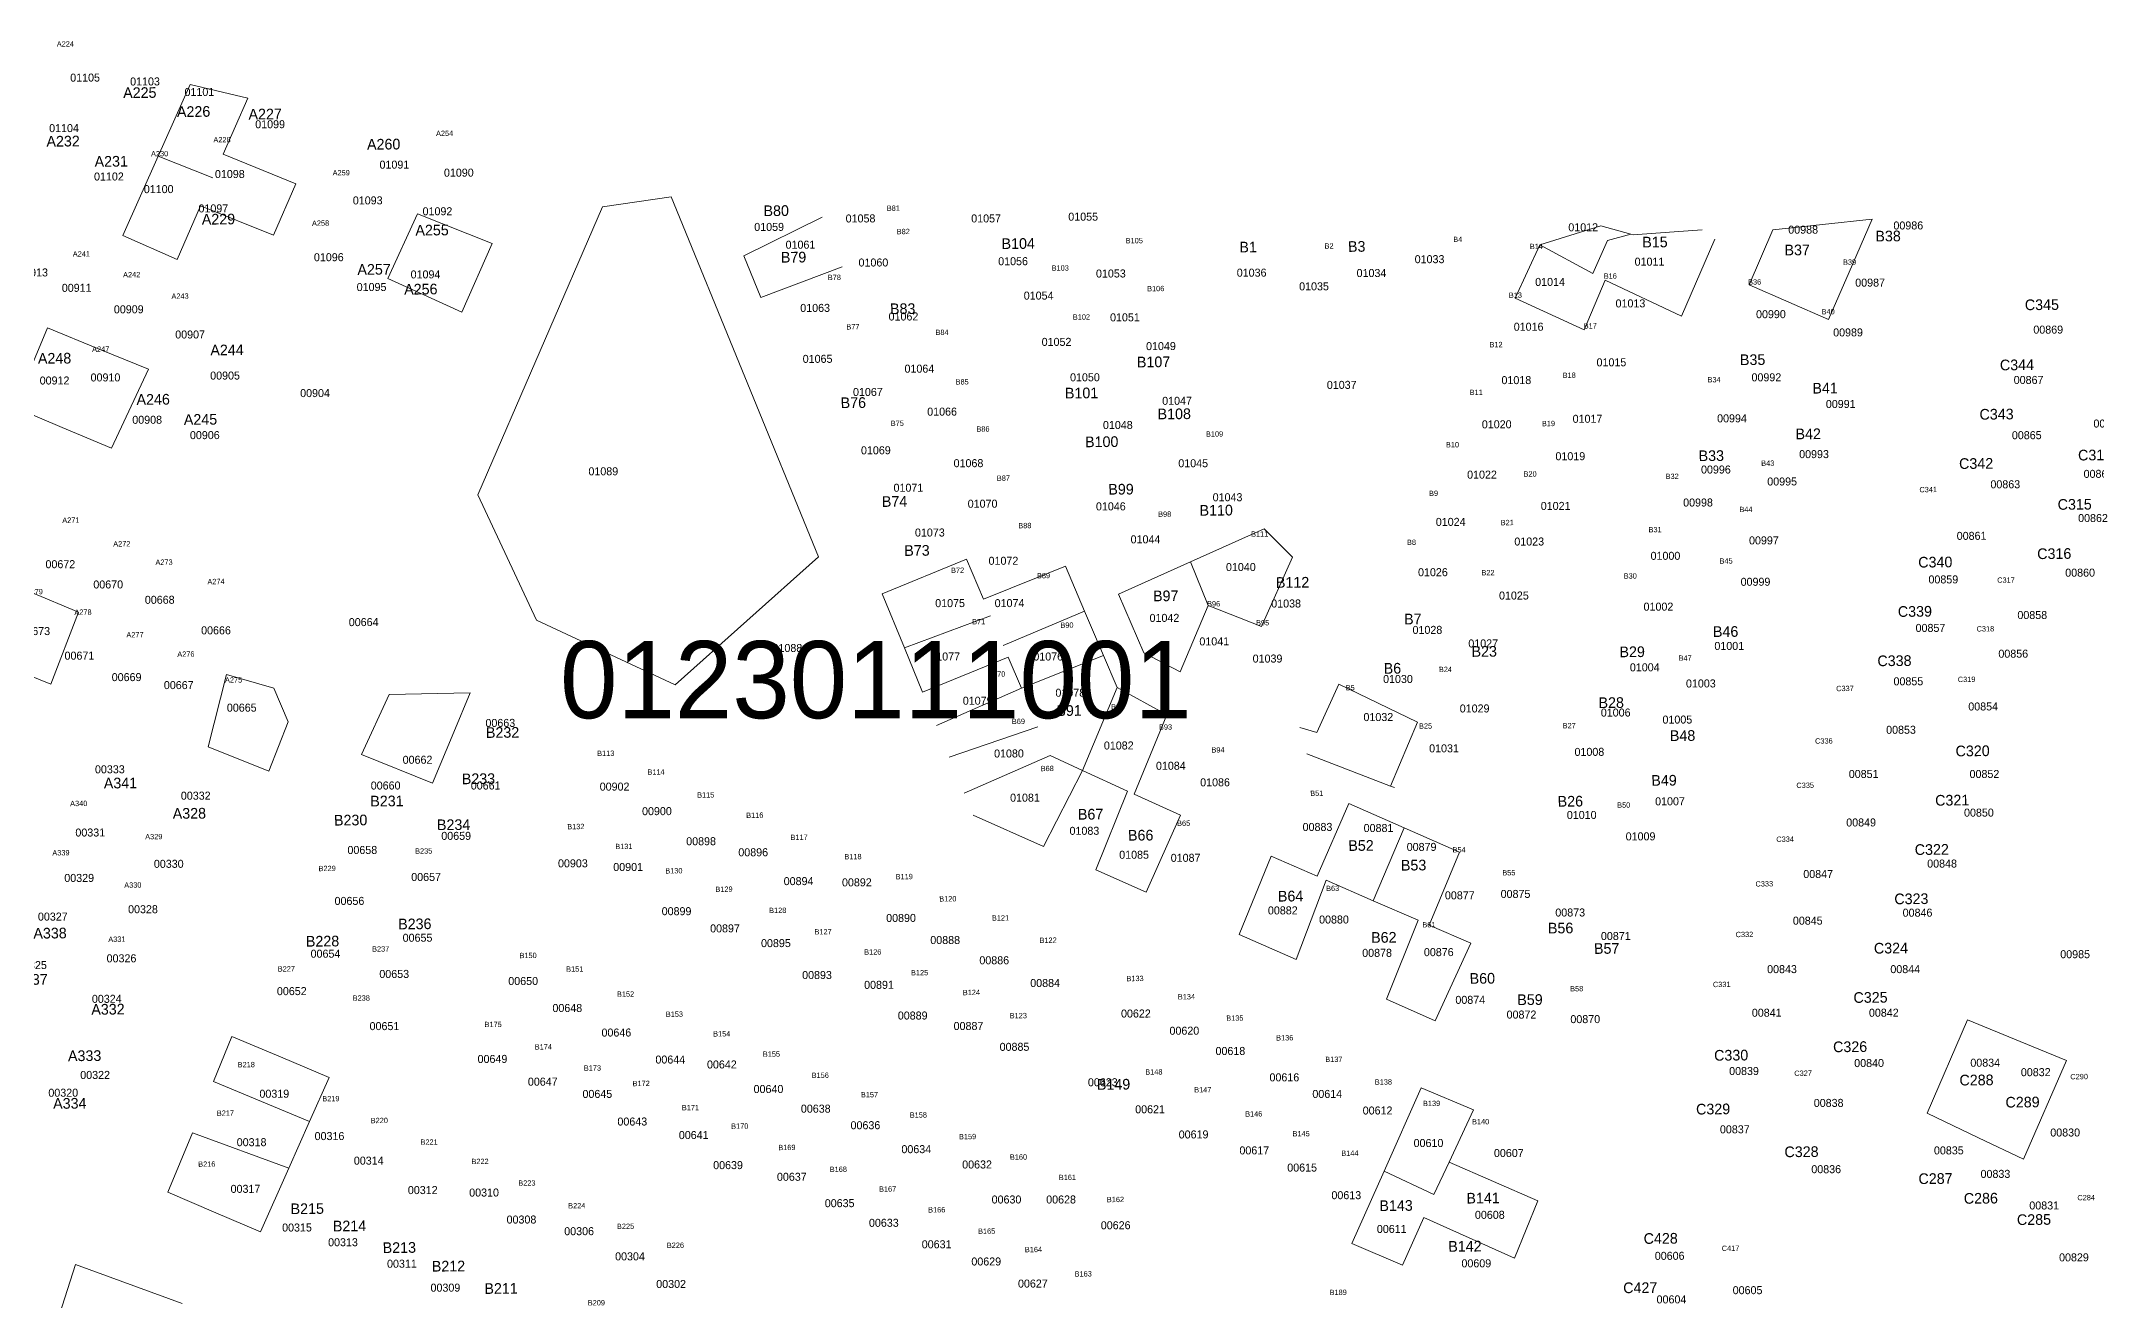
# Model space of a CAD drawing. Header units: metres. Extents: x 245232 to 248406, y 1633796 to 1637634.
# Drawn here: x 247301.5 to 247686.8, y 1634321.5 to 1634557.6 of the extents above; entities that cross this region are included whole.
import ezdxf
from ezdxf.enums import TextEntityAlignment as Align

# ---------------------------------------------------------------- set-up
doc = ezdxf.new("R2010")
doc.units = ezdxf.units.M
doc.header["$MEASUREMENT"] = 0
for name, color, linetype in [('historique_numero_parcelle', 7, 'Continuous'), ('limites_sections', 7, 'Continuous'), ('numero_lot', 7, 'Continuous')]:
    doc.layers.add(name, color=color, linetype=linetype)
doc.layers.add('LIMITES_PARCELLES', color=7, linetype='Continuous', lineweight=0, true_color=0xffffff)
doc.styles.add('Style-FANCY', font='FANCY.shx')
doc.styles.add('Style-WORKING', font='WORKING.shx')

msp = doc.modelspace()

# ---------------------------------------------------------------- linework, layer by layer
at = {"layer": 'limites_parcelles'}
for p, q in [((247323.424, 1634535.994), (247329.425, 1634549.447)), ((247329.425, 1634549.447), (247340.2, 1634546.889)), ((247340.2, 1634546.889), (247335.61, 1634536.388)), ((247316.802, 1634521.149), (247323.424, 1634535.994)), ((247333.679, 1634531.97), (247323.424, 1634535.994)), ((247335.61, 1634536.388), (247349.2, 1634530.855)), ((247349.2, 1634530.855), (247345.004, 1634521.194)), ((247406.678, 1634526.525), (247419.537, 1634528.43)), ((247419.537, 1634528.43), (247447.159, 1634460.961)), ((247331.373, 1634526.695), (247326.978, 1634516.64)), ((247345.004, 1634521.194), (247331.373, 1634526.695)), ((247366.472, 1634513.119), (247372.014, 1634525.222)), ((247372.014, 1634525.222), (247386.021, 1634519.669)), ((247383.341, 1634472.55), (247406.678, 1634526.525)), ((247433.163, 1634517.317), (247447.847, 1634524.593)), ((247626.044, 1634522.212), (247644.697, 1634524.197)), ((247644.697, 1634524.197), (247640.387, 1634514.309)), ((247326.978, 1634516.64), (247316.802, 1634521.149)), ((247386.021, 1634519.669), (247380.339, 1634506.794)), ((247577.793, 1634509.387), (247582.388, 1634519.434)), ((247582.388, 1634519.434), (247593.848, 1634522.957)), ((247582.388, 1634519.434), (247592.31, 1634514.01)), ((247592.31, 1634514.01), (247595.088, 1634520.228)), ((247593.848, 1634522.957), (247599.415, 1634521.393)), ((247595.088, 1634520.228), (247599.415, 1634521.393)), ((247599.415, 1634521.393), (247599.901, 1634521.256)), ((247599.901, 1634521.256), (247607.581, 1634521.824)), ((247607.581, 1634521.824), (247612.815, 1634522.212)), ((247615.196, 1634520.492), (247608.938, 1634506.035)), ((247621.608, 1634511.936), (247626.044, 1634522.212)), ((247436.354, 1634509.54), (247433.163, 1634517.317)), ((247373.891, 1634509.735), (247366.472, 1634513.119)), ((247451.599, 1634515.287), (247436.354, 1634509.54)), ((247594.612, 1634512.768), (247590.666, 1634503.475)), ((247608.938, 1634506.035), (247594.612, 1634512.768)), ((247636.506, 1634505.407), (247621.608, 1634511.936)), ((247640.387, 1634514.309), (247636.506, 1634505.407)), ((247380.339, 1634506.794), (247373.891, 1634509.735)), ((247590.666, 1634503.475), (247577.793, 1634509.387)), ((247296.475, 1634488.974), (247302.646, 1634503.838)), ((247302.646, 1634503.838), (247312.355, 1634499.89)), ((247312.355, 1634499.89), (247321.609, 1634496.128)), ((247321.609, 1634496.128), (247314.657, 1634481.296)), ((247305.385, 1634485.212), (247296.475, 1634488.974)), ((247314.657, 1634481.296), (247305.385, 1634485.212)), ((247394.295, 1634449.055), (247383.341, 1634472.55)), ((247516.889, 1634460.008), (247530.713, 1634466.201)), ((247530.713, 1634466.201), (247536.04, 1634460.875)), ((247447.159, 1634460.961), (247420.33, 1634436.99)), ((247459.141, 1634454.01), (247474.901, 1634460.541)), ((247474.901, 1634460.541), (247478.105, 1634453.013)), ((247478.105, 1634453.013), (247493.46, 1634459.222)), ((247493.46, 1634459.222), (247497.06, 1634450.771)), ((247503.39, 1634453.962), (247516.889, 1634460.008)), ((247516.889, 1634460.008), (247520.214, 1634451.841)), ((247536.04, 1634460.875), (247530.218, 1634447.876)), ((247299.524, 1634454.312), (247308.447, 1634450.561)), ((247463.295, 1634443.887), (247459.141, 1634454.01)), ((247508.172, 1634442.969), (247503.39, 1634453.962)), ((247308.447, 1634450.561), (247303.27, 1634437.116)), ((247481.797, 1634444.339), (247497.06, 1634450.771)), ((247497.06, 1634450.771), (247500.602, 1634442.455)), ((247520.214, 1634451.841), (247514.968, 1634439.431)), ((247530.218, 1634447.876), (247520.214, 1634451.841)), ((247420.33, 1634436.99), (247394.295, 1634449.055)), ((247463.295, 1634443.887), (247479.439, 1634449.878)), ((247466.688, 1634435.62), (247463.295, 1634443.887)), ((247500.602, 1634442.455), (247485.211, 1634436.316)), ((247500.602, 1634442.455), (247503.145, 1634436.487)), ((247514.968, 1634439.431), (247508.172, 1634442.969)), ((247303.27, 1634437.116), (247293.648, 1634440.958)), ((247332.772, 1634425.333), (247336.193, 1634438.895)), ((247336.193, 1634438.895), (247345.083, 1634436.355)), ((247482.721, 1634442.167), (247466.688, 1634435.62)), ((247485.211, 1634436.316), (247482.721, 1634442.167)), ((247345.083, 1634436.355), (247347.781, 1634430.005)), ((247361.496, 1634423.911), (247366.72, 1634435.178)), ((247366.72, 1634435.178), (247381.88, 1634435.466)), ((247381.88, 1634435.466), (247378.814, 1634428.103)), ((247469.269, 1634429.328), (247485.211, 1634436.316)), ((247503.145, 1634436.487), (247496.663, 1634420.927)), ((247503.145, 1634436.487), (247512.481, 1634431.359)), ((247540.584, 1634428.02), (247544.741, 1634437.111)), ((247544.741, 1634437.111), (247559.446, 1634429.96)), ((247512.481, 1634431.359), (247506.367, 1634416.49)), ((247347.781, 1634430.005), (247344.13, 1634420.797)), ((247378.814, 1634428.103), (247374.844, 1634418.571)), ((247488.278, 1634429.112), (247471.688, 1634423.433)), ((247537.409, 1634428.946), (247540.584, 1634428.02)), ((247559.446, 1634429.96), (247554.368, 1634417.999)), ((247344.13, 1634420.797), (247332.772, 1634425.333)), ((247374.844, 1634418.571), (247361.496, 1634423.911)), ((247474.462, 1634416.674), (247490.578, 1634423.709)), ((247490.578, 1634423.709), (247496.663, 1634420.927)), ((247554.368, 1634417.999), (247538.732, 1634424.052)), ((247496.663, 1634420.927), (247489.381, 1634406.656)), ((247505.124, 1634417.058), (247496.663, 1634420.927)), ((247499.136, 1634402.313), (247505.124, 1634417.058)), ((247506.367, 1634416.49), (247515.051, 1634412.519)), ((247555.136, 1634417.702), (247554.368, 1634417.999)), ((247489.381, 1634406.656), (247476.157, 1634412.542)), ((247515.051, 1634412.519), (247508.578, 1634398.11)), ((247540.665, 1634401.098), (247546.606, 1634414.713)), ((247546.606, 1634414.713), (247556.96, 1634410.175)), ((247551.136, 1634396.527), (247556.96, 1634410.175)), ((247556.96, 1634410.175), (247567.317, 1634405.636)), ((247526.032, 1634390.185), (247532.04, 1634404.864)), ((247532.04, 1634404.864), (247540.665, 1634401.098)), ((247567.317, 1634405.636), (247561.616, 1634391.952)), ((247508.578, 1634398.11), (247499.136, 1634402.313)), ((247542.324, 1634400.374), (247536.738, 1634385.477)), ((247551.136, 1634396.527), (247542.324, 1634400.374)), ((247559.569, 1634392.846), (247551.136, 1634396.527)), ((247553.645, 1634378.044), (247559.569, 1634392.846)), ((247536.738, 1634385.477), (247526.032, 1634390.185)), ((247561.616, 1634391.952), (247569.445, 1634388.535)), ((247569.445, 1634388.535), (247562.759, 1634374.037)), ((247562.759, 1634374.037), (247553.645, 1634378.044)), ((247654.979, 1634356.724), (247662.557, 1634374.177)), ((247662.557, 1634374.177), (247672.394, 1634370.131)), ((247333.748, 1634362.625), (247337.228, 1634371.104)), ((247337.228, 1634371.104), (247346.349, 1634367.244)), ((247672.394, 1634370.131), (247681.084, 1634366.555)), ((247346.349, 1634367.244), (247355.437, 1634363.399)), ((247681.084, 1634366.555), (247673.018, 1634348.083)), ((247351.789, 1634355.181), (247333.748, 1634362.625)), ((247355.437, 1634363.399), (247351.789, 1634355.181)), ((247553.184, 1634345.84), (247560.16, 1634361.45)), ((247560.16, 1634361.45), (247569.95, 1634357.327)), ((247351.789, 1634355.181), (247347.883, 1634346.387)), ((247569.95, 1634357.327), (247565.364, 1634347.511)), ((247664.596, 1634352.117), (247654.979, 1634356.724)), ((247325.239, 1634341.898), (247329.819, 1634353.056)), ((247329.819, 1634353.056), (247347.883, 1634346.387)), ((247673.018, 1634348.083), (247664.596, 1634352.117)), ((247347.884, 1634346.387), (247342.591, 1634334.466)), ((247347.883, 1634346.387), (247347.884, 1634346.387)), ((247562.544, 1634341.476), (247565.364, 1634347.511)), ((247565.364, 1634347.511), (247582.041, 1634340.312)), ((247547.122, 1634332.274), (247553.184, 1634345.84)), ((247553.184, 1634345.84), (247562.544, 1634341.476)), ((247334.199, 1634338.061), (247325.239, 1634341.898)), ((247582.041, 1634340.312), (247577.617, 1634329.567)), ((247342.591, 1634334.466), (247334.199, 1634338.061)), ((247560.625, 1634337.177), (247556.623, 1634328.213)), ((247577.617, 1634329.567), (247560.625, 1634337.177)), ((247556.623, 1634328.213), (247547.122, 1634332.274)), ((247304.445, 1634317.409), (247307.921, 1634328.378)), ((247307.921, 1634328.378), (247327.925, 1634321.075))]:
    msp.add_line(p, q, dxfattribs=at)

# ---------------------------------------------------------------- texts
at = {"layer": 'historique_numero_parcelle', "style": 'Style-FANCY'}
for s, p in [('01105', (247309.708, 1634550.743)), ('01103', (247320.942, 1634550.02)), ('01101', (247331.133, 1634548.049)), ('01099', (247344.391, 1634542.004)), ('01104', (247305.759, 1634541.28)), ('01091', (247367.685, 1634534.436)), ('01102', (247314.175, 1634532.213)), ('01098', (247336.837, 1634532.673)), ('01090', (247379.764, 1634532.933)), ('01100', (247323.504, 1634529.847)), ('01093', (247362.683, 1634527.734)), ('01097', (247333.749, 1634526.234)), ('01092', (247375.756, 1634525.697)), ('01059', (247437.927, 1634522.769)), ('01058', (247455.057, 1634524.355)), ('01057', (247478.592, 1634524.355)), ('01055', (247496.789, 1634524.683)), ('01012', (247590.515, 1634522.695)), ('00986', (247651.453, 1634523.04)), ('01061', (247443.799, 1634519.435)), ('00988', (247631.744, 1634522.251)), ('01096', (247355.391, 1634517.089)), ('01060', (247457.471, 1634516.1)), ('01056', (247483.65, 1634516.338)), ('01033', (247561.714, 1634516.72)), ('01011', (247602.941, 1634516.254)), ('00913', (247299.964, 1634514.229)), ('00911', (247308.135, 1634511.354)), ('01095', (247363.406, 1634511.504)), ('01094', (247373.516, 1634513.869)), ('01053', (247501.979, 1634514.038)), ('01036', (247528.365, 1634514.194)), ('01035', (247540.059, 1634511.632)), ('01034', (247550.826, 1634514.128)), ('01014', (247584.3, 1634512.46)), ('00987', (247644.292, 1634512.329)), ('00909', (247317.895, 1634507.329)), ('01063', (247446.549, 1634507.59)), ('01054', (247488.439, 1634509.898)), ('01013', (247599.368, 1634508.436)), ('01062', (247463.104, 1634505.981)), ('01051', (247504.616, 1634505.825)), ('01016', (247580.283, 1634504.066)), ('00990', (247625.7, 1634506.415)), ('00869', (247677.677, 1634503.521)), ('00907', (247329.392, 1634502.614)), ('01052', (247491.796, 1634501.225)), ('01049', (247511.366, 1634500.436)), ('00989', (247640.153, 1634502.998)), ('01065', (247447.009, 1634498.046)), ('01064', (247466.087, 1634496.206)), ('01015', (247595.804, 1634497.396)), ('00912', (247303.988, 1634493.99)), ('00910', (247313.53, 1634494.565)), ('00905', (247335.945, 1634494.91)), ('01067', (247456.436, 1634491.837)), ('01050', (247497.118, 1634494.588)), ('01037', (247545.249, 1634493.167)), ('01018', (247577.984, 1634494.062)), ('00992', (247624.846, 1634494.588)), ('00867', (247673.998, 1634494.092)), ('00904', (247352.809, 1634491.633)), ('01066', (247470.347, 1634488.157)), ('01047', (247514.388, 1634490.185)), ('00991', (247638.783, 1634489.594)), ('00908', (247321.344, 1634486.631)), ('01048', (247503.286, 1634485.652)), ('01020', (247574.302, 1634485.782)), ('01017', (247591.32, 1634486.817)), ('00994', (247618.402, 1634486.9)), ('00866', (247688.944, 1634485.927)), ('00906', (247332.151, 1634483.756)), ('01069', (247457.931, 1634480.912)), ('00993', (247633.781, 1634480.197)), ('00865', (247673.653, 1634483.742)), ('01089', (247406.843, 1634476.974)), ('01068', (247475.291, 1634478.498)), ('01045', (247517.41, 1634478.489)), ('01022', (247571.543, 1634476.353)), ('01019', (247588.101, 1634479.803)), ('00996', (247615.386, 1634477.306)), ('00864', (247687.098, 1634476.498)), ('01071', (247464.033, 1634473.898)), ('00995', (247627.803, 1634475.072)), ('00863', (247669.63, 1634474.543)), ('01070', (247477.935, 1634470.908)), ('01046', (247501.972, 1634470.407)), ('01043', (247523.848, 1634472.115)), ('01021', (247585.348, 1634470.488)), ('00998', (247612.036, 1634471.129)), ('01073', (247468.048, 1634465.504)), ('01024', (247565.673, 1634467.498)), ('00861', (247663.315, 1634464.883)), ('00862', (247686.07, 1634468.219)), ('01044', (247508.469, 1634464.23)), ('01023', (247580.395, 1634463.818)), ('01000', (247605.93, 1634461.142)), ('00997', (247624.387, 1634464.033)), ('00672', (247305.074, 1634459.571)), ('01072', (247481.844, 1634460.214)), ('01040', (247526.345, 1634459.039)), ('01026', (247562.346, 1634458.069)), ('00860', (247683.655, 1634457.984)), ('00670', (247314.042, 1634455.776)), ('01025', (247577.521, 1634453.699)), ('00999', (247622.81, 1634456.279)), ('00859', (247658.018, 1634456.719)), ('00668', (247323.699, 1634452.901)), ('01075', (247471.842, 1634452.28)), ('01074', (247482.986, 1634452.279)), ('01042', (247512.023, 1634449.511)), ('01038', (247534.826, 1634452.206)), ('01002', (247604.616, 1634451.614)), ('00858', (247674.688, 1634450.05)), ('00673', (247300.361, 1634447.037)), ('00666', (247334.247, 1634447.181)), ('00664', (247361.923, 1634448.725)), ('01028', (247561.311, 1634447.26)), ('00857', (247655.604, 1634447.635)), ('00671', (247308.647, 1634442.438)), ('01088', (247441.347, 1634443.871)), ('01077', (247470.922, 1634442.275)), ('01076', (247490.236, 1634442.275)), ('01041', (247521.361, 1634445.109)), ('01039', (247531.344, 1634441.889)), ('01027', (247571.773, 1634444.73)), ('01001', (247617.895, 1634444.255)), ('00856', (247671.124, 1634442.805)), ('00669', (247317.49, 1634438.413)), ('01030', (247555.793, 1634438.06)), ('01004', (247602.047, 1634440.246)), ('00667', (247327.263, 1634436.918)), ('01079', (247477.015, 1634433.996)), ('01078', (247494.375, 1634435.491)), ('01003', (247612.565, 1634437.224)), ('00855', (247651.465, 1634437.631)), ('00665', (247339.075, 1634432.692)), ('01032', (247552.114, 1634430.931)), ('01029', (247570.163, 1634432.541)), ('01006', (247596.601, 1634431.77)), ('01005', (247608.163, 1634430.456)), ('00854', (247665.484, 1634432.916)), ('00663', (247387.542, 1634429.83)), ('00853', (247650.086, 1634428.546)), ('00662', (247372.022, 1634422.93)), ('01080', (247482.878, 1634424.107)), ('01082', (247503.457, 1634425.602)), ('01031', (247564.424, 1634425.067)), ('01008', (247591.674, 1634424.41)), ('00333', (247314.352, 1634421.142)), ('01084', (247513.222, 1634421.807)), ('01086', (247521.507, 1634418.702)), ('00851', (247643.081, 1634420.267)), ('00852', (247665.721, 1634420.267)), ('00332', (247330.447, 1634416.197)), ('00660', (247366.044, 1634418.101)), ('00661', (247384.792, 1634418.101)), ('00902', (247408.96, 1634417.899)), ('01081', (247485.877, 1634415.828)), ('01007', (247606.784, 1634415.145)), ('00900', (247416.893, 1634413.299)), ('01010', (247590.232, 1634412.583)), ('00849', (247642.606, 1634411.183)), ('00850', (247664.686, 1634413.023)), ('00331', (247310.682, 1634409.298)), ('00659', (247379.264, 1634408.672)), ('00898', (247425.17, 1634407.664)), ('01083', (247497.019, 1634409.618)), ('00883', (247540.711, 1634410.342)), ('00881', (247552.151, 1634410.145)), ('01009', (247601.265, 1634408.574)), ('00330', (247325.389, 1634403.433)), ('00658', (247361.675, 1634406.027)), ('00903', (247401.143, 1634403.525)), ('00896', (247434.942, 1634405.594)), ('01085', (247506.331, 1634405.133)), ('01087', (247515.988, 1634404.558)), ('00879', (247560.222, 1634406.597)), ('00848', (247657.781, 1634403.478)), ('00329', (247308.604, 1634400.789)), ('00657', (247373.631, 1634400.967)), ('00901', (247411.498, 1634402.835)), ('00894', (247443.443, 1634400.191)), ('00892', (247454.371, 1634399.96)), ('00847', (247634.559, 1634401.523)), ('00656', (247359.261, 1634396.482)), ('00877', (247567.383, 1634397.529)), ('00875', (247577.828, 1634397.791)), ('00327', (247303.66, 1634393.544)), ('00328', (247320.56, 1634394.924)), ('00899', (247420.572, 1634394.555)), ('00890', (247462.649, 1634393.29)), ('00882', (247534.207, 1634394.703)), ('00880', (247543.799, 1634392.995)), ('00873', (247588.077, 1634394.309)), ('00845', (247632.604, 1634392.784)), ('00846', (247653.183, 1634394.279)), ('00655', (247372.022, 1634389.583)), ('00897', (247429.654, 1634391.336)), ('00895', (247439.196, 1634388.576)), ('00888', (247470.926, 1634389.151)), ('00871', (247596.626, 1634389.907)), ('00325', (247299.751, 1634384.46)), ('00326', (247316.536, 1634385.725)), ('00654', (247354.77, 1634386.594)), ('00886', (247480.123, 1634385.356)), ('00878', (247551.879, 1634386.752)), ('00876', (247563.441, 1634386.884)), ('00985', (247682.723, 1634386.498)), ('00653', (247367.653, 1634382.798)), ('00650', (247391.824, 1634381.476)), ('00893', (247446.899, 1634382.596)), ('00891', (247458.519, 1634380.757)), ('00884', (247489.659, 1634381.102)), ('00843', (247627.776, 1634383.7)), ('00844', (247650.877, 1634383.7)), ('00324', (247313.77, 1634378.135)), ('00652', (247348.454, 1634379.579)), ('00648', (247400.095, 1634376.417)), ('00874', (247569.347, 1634377.948)), ('00651', (247365.823, 1634373.025)), ('00889', (247464.833, 1634375.007)), ('00887', (247475.295, 1634373.052)), ('00622', (247506.674, 1634375.382)), ('00872', (247578.945, 1634375.187)), ('00870', (247590.901, 1634374.333)), ('00841', (247624.911, 1634375.535)), ('00842', (247646.86, 1634375.535)), ('00646', (247409.292, 1634371.818)), ('00885', (247483.917, 1634369.142)), ('00620', (247515.757, 1634372.162)), ('00618', (247524.382, 1634368.367)), ('00649', (247386.069, 1634366.873)), ('00644', (247419.402, 1634366.758)), ('00642', (247429.066, 1634365.838)), ('00839', (247620.655, 1634364.611)), ('00840', (247644.101, 1634366.106)), ('00834', (247665.87, 1634366.166)), ('00322', (247311.593, 1634363.876)), ('00647', (247395.496, 1634362.618)), ('00640', (247437.804, 1634361.238)), ('00623', (247500.466, 1634362.503)), ('00616', (247534.499, 1634363.423)), ('00832', (247675.337, 1634364.392)), ('00320', (247305.615, 1634360.542)), ('00319', (247345.175, 1634360.357)), ('00645', (247405.728, 1634360.319)), ('00638', (247446.663, 1634357.558)), ('00621', (247509.328, 1634357.443)), ('00614', (247542.54, 1634360.318)), ('00612', (247551.974, 1634357.213)), ('00838', (247636.52, 1634358.632)), ('00643', (247412.281, 1634355.144)), ('00636', (247455.975, 1634354.453)), ('00837', (247618.93, 1634353.687)), ('00830', (247680.855, 1634353.09)), ('00318', (247340.921, 1634351.273)), ('00316', (247355.522, 1634352.423)), ('00641', (247423.787, 1634352.614)), ('00634', (247465.51, 1634349.969)), ('00619', (247517.484, 1634352.729)), ('00617', (247528.866, 1634349.739)), ('00610', (247561.516, 1634351.119)), ('00607', (247576.573, 1634349.25)), ('00835', (247659.045, 1634349.738)), ('00314', (247362.873, 1634347.823)), ('00639', (247430.223, 1634346.979)), ('00632', (247476.898, 1634347.094)), ('00615', (247537.833, 1634346.519)), ('00836', (247636.06, 1634346.213)), ('00833', (247667.782, 1634345.336)), ('00317', (247339.772, 1634342.533)), ('00312', (247372.997, 1634342.303)), ('00310', (247384.493, 1634341.843)), ('00637', (247442.179, 1634344.794)), ('00635', (247451.146, 1634339.849)), ('00630', (247482.417, 1634340.539)), ('00628', (247492.649, 1634340.539)), ('00613', (247546.111, 1634341.345)), ('00608', (247573.009, 1634337.664)), ('00831', (247676.922, 1634339.421)), ('00315', (247349.429, 1634335.289)), ('00308', (247391.503, 1634336.783)), ('00306', (247402.31, 1634334.598)), ('00633', (247459.424, 1634336.169)), ('00626', (247502.881, 1634335.71)), ('00611', (247554.627, 1634335.02)), ('00313', (247358.051, 1634332.529)), ('00304', (247411.845, 1634329.885)), ('00631', (247469.32, 1634332.145)), ('00606', (247606.721, 1634329.983)), ('00311', (247369.097, 1634328.505)), ('00629', (247478.623, 1634328.925)), ('00609', (247570.48, 1634328.58)), ('00829', (247682.498, 1634329.697)), ('00309', (247377.247, 1634324.019)), ('00302', (247419.554, 1634324.709)), ('00627', (247487.36, 1634324.785)), ('00605', (247621.321, 1634323.544)), ('00604', (247607.059, 1634321.819))]:
    msp.add_text(s, height=1.5, rotation=0.1323, dxfattribs=at).set_placement(p, align=Align.MIDDLE_CENTER)
at = {"layer": 'limites_sections', "linetype": 'Continuous', "lineweight": 0, "style": 'Style-FANCY'}
msp.add_text('01230111001', height=14.47425, dxfattribs=at).set_placement((247457.942, 1634437.946), align=Align.MIDDLE_CENTER)
at = {"layer": 'numero_lot', "linetype": 'Continuous'}
for s, height, style, p in [('A224', 1, 'Style-FANCY', (247304.408, 1634556.541)), ('A225', 1.999, 'Style-WORKING', (247316.857, 1634546.9)), ('A226', 2, 'Style-WORKING', (247326.939, 1634543.354)), ('A227', 1.999, 'Style-WORKING', (247340.352, 1634542.877)), ('A232', 1.999, 'Style-WORKING', (247302.477, 1634537.802)), ('A228', 1, 'Style-FANCY', (247333.765, 1634538.592)), ('A260', 2, 'Style-WORKING', (247362.562, 1634537.235)), ('A254', 1, 'Style-FANCY', (247375.492, 1634539.785)), ('A231', 2, 'Style-WORKING', (247311.502, 1634534.027)), ('A230', 1, 'Style-FANCY', (247322.074, 1634535.978)), ('A259', 1, 'Style-FANCY', (247356.113, 1634532.404)), ('A229', 2, 'Style-WORKING', (247331.595, 1634523.194)), ('A258', 1, 'Style-FANCY', (247352.241, 1634522.963)), ('B80', 2, 'Style-WORKING', (247436.883, 1634524.786)), ('B81', 1, 'Style-WORKING', (247459.977, 1634525.763)), ('A255', 2, 'Style-WORKING', (247371.636, 1634521.141)), ('B82', 1, 'Style-WORKING', (247461.84, 1634521.393)), ('B104', 2, 'Style-WORKING', (247481.5, 1634518.621)), ('B105', 1, 'Style-FANCY', (247504.763, 1634519.683)), ('B1', 1.999, 'Style-WORKING', (247526.082, 1634517.983)), ('B2', 1, 'Style-WORKING', (247542.035, 1634518.687)), ('B3', 1.999, 'Style-WORKING', (247546.437, 1634518.091)), ('B4', 1, 'Style-WORKING', (247566.165, 1634519.932)), ('B14', 1, 'Style-WORKING', (247580.523, 1634518.595)), ('B15', 1.999, 'Style-WORKING', (247601.594, 1634518.911)), ('B37', 2, 'Style-WORKING', (247628.25, 1634517.43)), ('B37', 2, 'Style-WORKING', (247628.25, 1634517.43)), ('B38', 2, 'Style-WORKING', (247645.293, 1634520.039)), ('A241', 1, 'Style-FANCY', (247307.405, 1634517.199)), ('A257', 2, 'Style-WORKING', (247360.764, 1634513.783)), ('B79', 2, 'Style-WORKING', (247440.134, 1634516.074)), ('B103', 1, 'Style-FANCY', (247490.885, 1634514.558)), ('B39', 1, 'Style-WORKING', (247639.216, 1634515.659)), ('A242', 1, 'Style-FANCY', (247316.832, 1634513.3)), ('A256', 2, 'Style-WORKING', (247369.527, 1634510.079)), ('B78', 1, 'Style-WORKING', (247448.927, 1634512.8)), ('B106', 1, 'Style-FANCY', (247508.777, 1634510.703)), ('B16', 1, 'Style-WORKING', (247594.365, 1634513.049)), ('B36', 1, 'Style-WORKING', (247621.422, 1634511.947)), ('A243', 1, 'Style-FANCY', (247325.904, 1634509.286)), ('B83', 2, 'Style-WORKING', (247460.594, 1634506.418)), ('B13', 1, 'Style-WORKING', (247576.576, 1634509.461)), ('C345', 2, 'Style-WORKING', (247673.305, 1634507.163)), ('B77', 1, 'Style-WORKING', (247452.401, 1634503.539)), ('B102', 1, 'Style-FANCY', (247494.852, 1634505.371)), ('B17', 1, 'Style-WORKING', (247590.618, 1634503.713)), ('B40', 1, 'Style-WORKING', (247635.208, 1634506.383)), ('A247', 1, 'Style-FANCY', (247311.021, 1634499.347)), ('A244', 1.999, 'Style-WORKING', (247333.201, 1634498.686)), ('B84', 1, 'Style-FANCY', (247469.115, 1634502.509)), ('B12', 1, 'Style-WORKING', (247572.953, 1634500.209)), ('A248', 1.999, 'Style-WORKING', (247300.879, 1634497.127)), ('B107', 1.999, 'Style-WORKING', (247506.869, 1634496.442)), ('B35', 2, 'Style-WORKING', (247619.9, 1634496.871)), ('C344', 2, 'Style-WORKING', (247668.63, 1634495.891)), ('B85', 1, 'Style-FANCY', (247472.878, 1634493.231)), ('B101', 2, 'Style-WORKING', (247493.376, 1634490.619)), ('B18', 1, 'Style-WORKING', (247586.667, 1634494.461)), ('B34', 1, 'Style-WORKING', (247613.821, 1634493.63)), ('B41', 2, 'Style-WORKING', (247633.486, 1634491.539)), ('A246', 1.999, 'Style-WORKING', (247319.365, 1634489.425)), ('B76', 2, 'Style-WORKING', (247451.34, 1634488.816)), ('B108', 2, 'Style-WORKING', (247510.749, 1634486.71)), ('B11', 1, 'Style-WORKING', (247569.24, 1634491.264)), ('C343', 2, 'Style-WORKING', (247664.809, 1634486.65)), ('A245', 1.999, 'Style-WORKING', (247328.235, 1634485.671)), ('B75', 1, 'Style-WORKING', (247460.721, 1634485.467)), ('B86', 1, 'Style-FANCY', (247476.781, 1634484.387)), ('B19', 1, 'Style-WORKING', (247582.782, 1634485.42)), ('B42', 2, 'Style-WORKING', (247630.317, 1634482.966)), ('B100', 2, 'Style-WORKING', (247497.155, 1634481.488)), ('B109', 1, 'Style-FANCY', (247519.812, 1634483.458)), ('B10', 1, 'Style-FANCY', (247564.788, 1634481.446)), ('B33', 2, 'Style-WORKING', (247612.16, 1634478.884)), ('C314', 2, 'Style-WORKING', (247683.276, 1634479.001)), ('B43', 1, 'Style-WORKING', (247623.884, 1634477.987)), ('C342', 2, 'Style-WORKING', (247660.977, 1634477.413)), ('B87', 1, 'Style-WORKING', (247480.615, 1634475.174)), ('B99', 2, 'Style-WORKING', (247501.515, 1634472.599)), ('B9', 1, 'Style-WORKING', (247561.623, 1634472.342)), ('B20', 1, 'Style-WORKING', (247579.333, 1634475.97)), ('B32', 1, 'Style-WORKING', (247605.97, 1634475.525)), ('C341', 1, 'Style-FANCY', (247653.537, 1634473.042)), ('B74', 2, 'Style-WORKING', (247459.066, 1634470.308)), ('B98', 1, 'Style-WORKING', (247510.849, 1634468.434)), ('B110', 2, 'Style-WORKING', (247518.61, 1634468.655)), ('B44', 1, 'Style-WORKING', (247619.796, 1634469.324)), ('C315', 2, 'Style-WORKING', (247679.454, 1634469.76)), ('A271', 1, 'Style-FANCY', (247305.441, 1634467.309)), ('B88', 1, 'Style-FANCY', (247484.634, 1634466.3)), ('B111', 1, 'Style-WORKING', (247528.261, 1634464.71)), ('B21', 1, 'Style-WORKING', (247575.052, 1634466.866)), ('B31', 1, 'Style-WORKING', (247602.765, 1634465.53)), ('A272', 1, 'Style-FANCY', (247314.984, 1634462.869)), ('B73', 2, 'Style-WORKING', (247463.265, 1634461.124)), ('B8', 1, 'Style-WORKING', (247557.493, 1634463.169)), ('C316', 2, 'Style-WORKING', (247675.622, 1634460.523)), ('A273', 1, 'Style-FANCY', (247322.902, 1634459.439)), ('B72', 1, 'Style-FANCY', (247472.03, 1634457.924)), ('B89', 1, 'Style-WORKING', (247488.138, 1634456.924)), ('B22', 1, 'Style-WORKING', (247571.44, 1634457.477)), ('B30', 1, 'Style-WORKING', (247598.112, 1634456.856)), ('B45', 1, 'Style-WORKING', (247616.067, 1634459.666)), ('C340', 2, 'Style-WORKING', (247653.323, 1634458.935)), ('A279', 1, 'Style-FANCY', (247298.576, 1634453.907)), ('A274', 1, 'Style-FANCY', (247332.646, 1634455.811)), ('B97', 2, 'Style-WORKING', (247509.897, 1634452.616)), ('B112', 2, 'Style-WORKING', (247532.925, 1634455.136)), ('C317', 1, 'Style-FANCY', (247668.117, 1634456.085)), ('A278', 1, 'Style-FANCY', (247307.712, 1634450.075)), ('B96', 1, 'Style-WORKING', (247520.018, 1634451.645)), ('B7', 1.999, 'Style-WORKING', (247556.956, 1634448.285)), ('C339', 2, 'Style-WORKING', (247649.501, 1634449.695)), ('A277', 1, 'Style-FANCY', (247317.457, 1634445.837)), ('B71', 1, 'Style-WORKING', (247475.979, 1634448.299)), ('B90', 1, 'Style-FANCY', (247492.525, 1634447.639)), ('B95', 1, 'Style-FANCY', (247529.198, 1634448.089)), ('B46', 2, 'Style-WORKING', (247614.842, 1634445.929)), ('C318', 1, 'Style-FANCY', (247664.256, 1634446.954)), ('A276', 1, 'Style-FANCY', (247326.998, 1634442.209)), ('B23', 1.999, 'Style-WORKING', (247569.595, 1634442.21)), ('B29', 2, 'Style-WORKING', (247597.323, 1634442.136)), ('B47', 1, 'Style-WORKING', (247608.396, 1634441.465)), ('C338', 2, 'Style-WORKING', (247645.669, 1634440.458)), ('B70', 1, 'Style-WORKING', (247479.745, 1634438.474)), ('B6', 1.999, 'Style-WORKING', (247553.13, 1634439.048)), ('B24', 1, 'Style-FANCY', (247563.473, 1634439.344)), ('C319', 1, 'Style-FANCY', (247660.733, 1634437.475)), ('A275', 1, 'Style-FANCY', (247335.934, 1634437.362)), ('B5', 1, 'Style-FANCY', (247546.001, 1634435.926)), ('B28', 2, 'Style-WORKING', (247593.396, 1634432.61)), ('C337', 1, 'Style-WORKING', (247637.933, 1634435.777)), ('B91', 2, 'Style-WORKING', (247491.781, 1634431.126)), ('B92', 1, 'Style-WORKING', (247502.047, 1634432.325)), ('B232', 2, 'Style-WORKING', (247384.849, 1634427.019)), ('B69', 1, 'Style-WORKING', (247483.426, 1634429.613)), ('B93', 1, 'Style-WORKING', (247510.999, 1634428.563)), ('B25', 1, 'Style-FANCY', (247559.742, 1634428.746)), ('B27', 1, 'Style-FANCY', (247586.669, 1634428.808)), ('B48', 2, 'Style-WORKING', (247606.77, 1634426.437)), ('C336', 1, 'Style-FANCY', (247633.974, 1634425.942)), ('B113', 1, 'Style-WORKING', (247405.693, 1634423.629)), ('B94', 1, 'Style-WORKING', (247520.837, 1634424.275)), ('C320', 2, 'Style-WORKING', (247660.32, 1634423.566)), ('A341', 2, 'Style-WORKING', (247313.229, 1634417.543)), ('B233', 2, 'Style-WORKING', (247380.331, 1634418.345)), ('B114', 1, 'Style-WORKING', (247415.115, 1634420.126)), ('B68', 1, 'Style-WORKING', (247488.833, 1634420.788)), ('B49', 2, 'Style-WORKING', (247603.295, 1634418.055)), ('B231', 2, 'Style-WORKING', (247363.175, 1634414.175)), ('B115', 1, 'Style-WORKING', (247424.434, 1634415.831)), ('B51', 1, 'Style-WORKING', (247539.354, 1634416.143)), ('B26', 2, 'Style-WORKING', (247585.734, 1634414.135)), ('C335', 1, 'Style-FANCY', (247630.476, 1634417.634)), ('C321', 2, 'Style-WORKING', (247656.493, 1634414.327)), ('A340', 1, 'Style-FANCY', (247306.914, 1634414.229)), ('A328', 2, 'Style-WORKING', (247326.145, 1634411.861)), ('B230', 2, 'Style-WORKING', (247356.374, 1634410.596)), ('B234', 2, 'Style-WORKING', (247375.673, 1634409.736)), ('B116', 1, 'Style-WORKING', (247433.633, 1634412.026)), ('B67', 2, 'Style-WORKING', (247495.81, 1634411.705)), ('B65', 1, 'Style-WORKING', (247514.395, 1634410.53)), ('B50', 1, 'Style-FANCY', (247596.882, 1634413.942)), ('A329', 1, 'Style-FANCY', (247320.978, 1634408.012)), ('B132', 1, 'Style-FANCY', (247400.089, 1634409.903)), ('B117', 1, 'Style-FANCY', (247441.93, 1634407.888)), ('B66', 2, 'Style-WORKING', (247505.202, 1634407.77)), ('B52', 2, 'Style-WORKING', (247546.499, 1634405.843)), ('C334', 1, 'Style-FANCY', (247626.717, 1634407.534)), ('A339', 1, 'Style-FANCY', (247303.577, 1634404.989)), ('B235', 1, 'Style-WORKING', (247371.571, 1634405.325)), ('B131', 1, 'Style-FANCY', (247409.093, 1634406.178)), ('B118', 1, 'Style-WORKING', (247452.029, 1634404.265)), ('B53', 2, 'Style-WORKING', (247556.353, 1634402.16)), ('B54', 1, 'Style-FANCY', (247566.028, 1634405.553)), ('C322', 2, 'Style-WORKING', (247652.666, 1634405.088)), ('A330', 1, 'Style-FANCY', (247317.049, 1634398.946)), ('B229', 1, 'Style-WORKING', (247353.473, 1634402.051)), ('B130', 1, 'Style-WORKING', (247418.464, 1634401.613)), ('B119', 1, 'Style-WORKING', (247461.644, 1634400.525)), ('B55', 1, 'Style-FANCY', (247575.357, 1634401.254)), ('C333', 1, 'Style-FANCY', (247622.81, 1634399.172)), ('B129', 1, 'Style-WORKING', (247427.856, 1634398.16)), ('B120', 1, 'Style-WORKING', (247469.815, 1634396.364)), ('B64', 2, 'Style-WORKING', (247533.298, 1634396.362)), ('B63', 1, 'Style-WORKING', (247542.331, 1634398.325)), ('C323', 2, 'Style-WORKING', (247648.839, 1634395.849)), ('B236', 2, 'Style-WORKING', (247368.4, 1634391.145)), ('B128', 1, 'Style-WORKING', (247437.929, 1634394.199)), ('B121', 1, 'Style-WORKING', (247479.688, 1634392.791)), ('B61', 1, 'Style-FANCY', (247560.362, 1634391.51)), ('B56', 2, 'Style-WORKING', (247583.91, 1634390.377)), ('A338', 2, 'Style-WORKING', (247300.03, 1634389.414)), ('A331', 1, 'Style-FANCY', (247314.063, 1634388.794)), ('B228', 2, 'Style-WORKING', (247351.103, 1634387.91)), ('B127', 1, 'Style-WORKING', (247446.43, 1634390.189)), ('B122', 1, 'Style-WORKING', (247488.611, 1634388.604)), ('B62', 2, 'Style-WORKING', (247550.773, 1634388.625)), ('B57', 2, 'Style-WORKING', (247592.548, 1634386.554)), ('C332', 1, 'Style-FANCY', (247619.092, 1634389.689)), ('C324', 2, 'Style-WORKING', (247645.013, 1634386.61)), ('B237', 1, 'Style-WORKING', (247363.505, 1634386.974)), ('B150', 1, 'Style-FANCY', (247391.139, 1634385.751)), ('B126', 1, 'Style-WORKING', (247455.743, 1634386.401)), ('A337', 2, 'Style-WORKING', (247296.469, 1634380.737)), ('B227', 1, 'Style-WORKING', (247345.829, 1634383.24)), ('B151', 1, 'Style-FANCY', (247399.887, 1634383.204)), ('B125', 1, 'Style-WORKING', (247464.523, 1634382.52)), ('B133', 1, 'Style-WORKING', (247504.905, 1634381.433)), ('B60', 2, 'Style-WORKING', (247569.241, 1634380.951)), ('C331', 1, 'Style-FANCY', (247614.829, 1634380.32)), ('A332', 2, 'Style-WORKING', (247310.888, 1634375.157)), ('B238', 1, 'Style-WORKING', (247359.869, 1634377.77)), ('B152', 1, 'Style-FANCY', (247409.409, 1634378.514)), ('B124', 1, 'Style-WORKING', (247474.24, 1634378.815)), ('B134', 1, 'Style-WORKING', (247514.54, 1634378.011)), ('B59', 2, 'Style-WORKING', (247578.169, 1634376.965)), ('B58', 1, 'Style-FANCY', (247588.066, 1634379.527)), ('C325', 2, 'Style-WORKING', (247641.186, 1634377.371)), ('B175', 1, 'Style-FANCY', (247384.585, 1634372.826)), ('B153', 1, 'Style-FANCY', (247418.558, 1634374.746)), ('B123', 1, 'Style-WORKING', (247483.021, 1634374.476)), ('B135', 1, 'Style-WORKING', (247523.611, 1634374.011)), ('B174', 1, 'Style-FANCY', (247393.997, 1634368.627)), ('B154', 1, 'Style-FANCY', (247427.431, 1634371.07)), ('B136', 1, 'Style-WORKING', (247532.958, 1634370.322)), ('C326', 2, 'Style-WORKING', (247637.359, 1634368.132)), ('A333', 2, 'Style-WORKING', (247306.515, 1634366.451)), ('B218', 1, 'Style-WORKING', (247338.311, 1634365.293)), ('B173', 1, 'Style-FANCY', (247403.195, 1634364.661)), ('B155', 1, 'Style-FANCY', (247436.749, 1634367.269)), ('B137', 1, 'Style-WORKING', (247542.169, 1634366.288)), ('C330', 2, 'Style-WORKING', (247615.06, 1634366.546)), ('B172', 1, 'Style-FANCY', (247412.33, 1634361.765)), ('B156', 1, 'Style-FANCY', (247445.9, 1634363.3)), ('B149', 2, 'Style-WORKING', (247499.372, 1634361.086)), ('B148', 1, 'Style-WORKING', (247508.438, 1634363.925)), ('B147', 1, 'Style-FANCY', (247517.605, 1634360.588)), ('B138', 1, 'Style-WORKING', (247551.457, 1634362.051)), ('C327', 1, 'Style-WORKING', (247630.087, 1634363.687)), ('C288', 2, 'Style-WORKING', (247661.047, 1634361.898)), ('C290', 1, 'Style-WORKING', (247681.827, 1634363.053)), ('A334', 2, 'Style-WORKING', (247303.73, 1634357.525)), ('B219', 1, 'Style-WORKING', (247354.173, 1634358.918)), ('B171', 1, 'Style-FANCY', (247421.571, 1634357.234)), ('B157', 1, 'Style-FANCY', (247455.134, 1634359.664)), ('B139', 1, 'Style-WORKING', (247560.491, 1634358.026)), ('C329', 2, 'Style-WORKING', (247611.677, 1634356.457)), ('C289', 2, 'Style-WORKING', (247669.678, 1634357.755)), ('B217', 1, 'Style-WORKING', (247334.401, 1634356.204)), ('B220', 1, 'Style-WORKING', (247363.247, 1634354.829)), ('B170', 1, 'Style-FANCY', (247430.81, 1634353.774)), ('B158', 1, 'Style-FANCY', (247464.285, 1634355.863)), ('B146', 1, 'Style-WORKING', (247527.152, 1634356.062)), ('B140', 1, 'Style-WORKING', (247569.68, 1634354.596)), ('B221', 1, 'Style-WORKING', (247372.587, 1634350.783)), ('B169', 1, 'Style-FANCY', (247439.648, 1634349.777)), ('B159', 1, 'Style-FANCY', (247473.52, 1634351.812)), ('B145', 1, 'Style-FANCY', (247536.036, 1634352.354)), ('C328', 2, 'Style-WORKING', (247628.245, 1634348.459)), ('B216', 1, 'Style-WORKING', (247330.918, 1634346.651)), ('B222', 1, 'Style-WORKING', (247382.135, 1634347.158)), ('B168', 1, 'Style-FANCY', (247449.289, 1634345.684)), ('B160', 1, 'Style-WORKING', (247483.057, 1634347.978)), ('B144', 1, 'Style-FANCY', (247545.176, 1634348.701)), ('B223', 1, 'Style-WORKING', (247390.912, 1634343.11)), ('B167', 1, 'Style-FANCY', (247458.53, 1634341.989)), ('B161', 1, 'Style-WORKING', (247492.221, 1634344.165)), ('C287', 2, 'Style-WORKING', (247653.366, 1634343.431)), ('B215', 2, 'Style-WORKING', (247348.24, 1634337.789)), ('B224', 1, 'Style-WORKING', (247400.26, 1634338.86)), ('B166', 1, 'Style-FANCY', (247467.73, 1634338.095)), ('B162', 1, 'Style-WORKING', (247501.231, 1634340.026)), ('B143', 2, 'Style-WORKING', (247552.325, 1634338.371)), ('B141', 2, 'Style-WORKING', (247568.63, 1634339.78)), ('C286', 2, 'Style-WORKING', (247661.861, 1634339.737)), ('C284', 1, 'Style-FANCY', (247683.143, 1634340.381)), ('B214', 2, 'Style-WORKING', (247356.155, 1634334.554)), ('B225', 1, 'Style-WORKING', (247409.409, 1634335.006)), ('B165', 1, 'Style-WORKING', (247477.094, 1634334.092)), ('C285', 2, 'Style-WORKING', (247671.821, 1634335.751)), ('B213', 2, 'Style-WORKING', (247365.499, 1634330.502)), ('B226', 1, 'Style-WORKING', (247418.756, 1634331.451)), ('B164', 1, 'Style-FANCY', (247485.866, 1634330.653)), ('B142', 2, 'Style-WORKING', (247565.238, 1634330.747)), ('C428', 2, 'Style-WORKING', (247601.855, 1634332.219)), ('C417', 1, 'Style-WORKING', (247616.485, 1634330.88)), ('B212', 2, 'Style-WORKING', (247374.707, 1634327.025)), ('B163', 1, 'Style-WORKING', (247495.192, 1634326.088)), ('B211', 2, 'Style-WORKING', (247384.569, 1634322.843)), ('B189', 1, 'Style-WORKING', (247542.985, 1634322.624)), ('C427', 2, 'Style-WORKING', (247598.023, 1634322.982)), ('B209', 1, 'Style-WORKING', (247403.93, 1634320.675))]:
    msp.add_text(s, height=height, rotation=0.51224, dxfattribs=dict(at, style=style)).set_placement(p)

doc.saveas('drawing.dxf')
